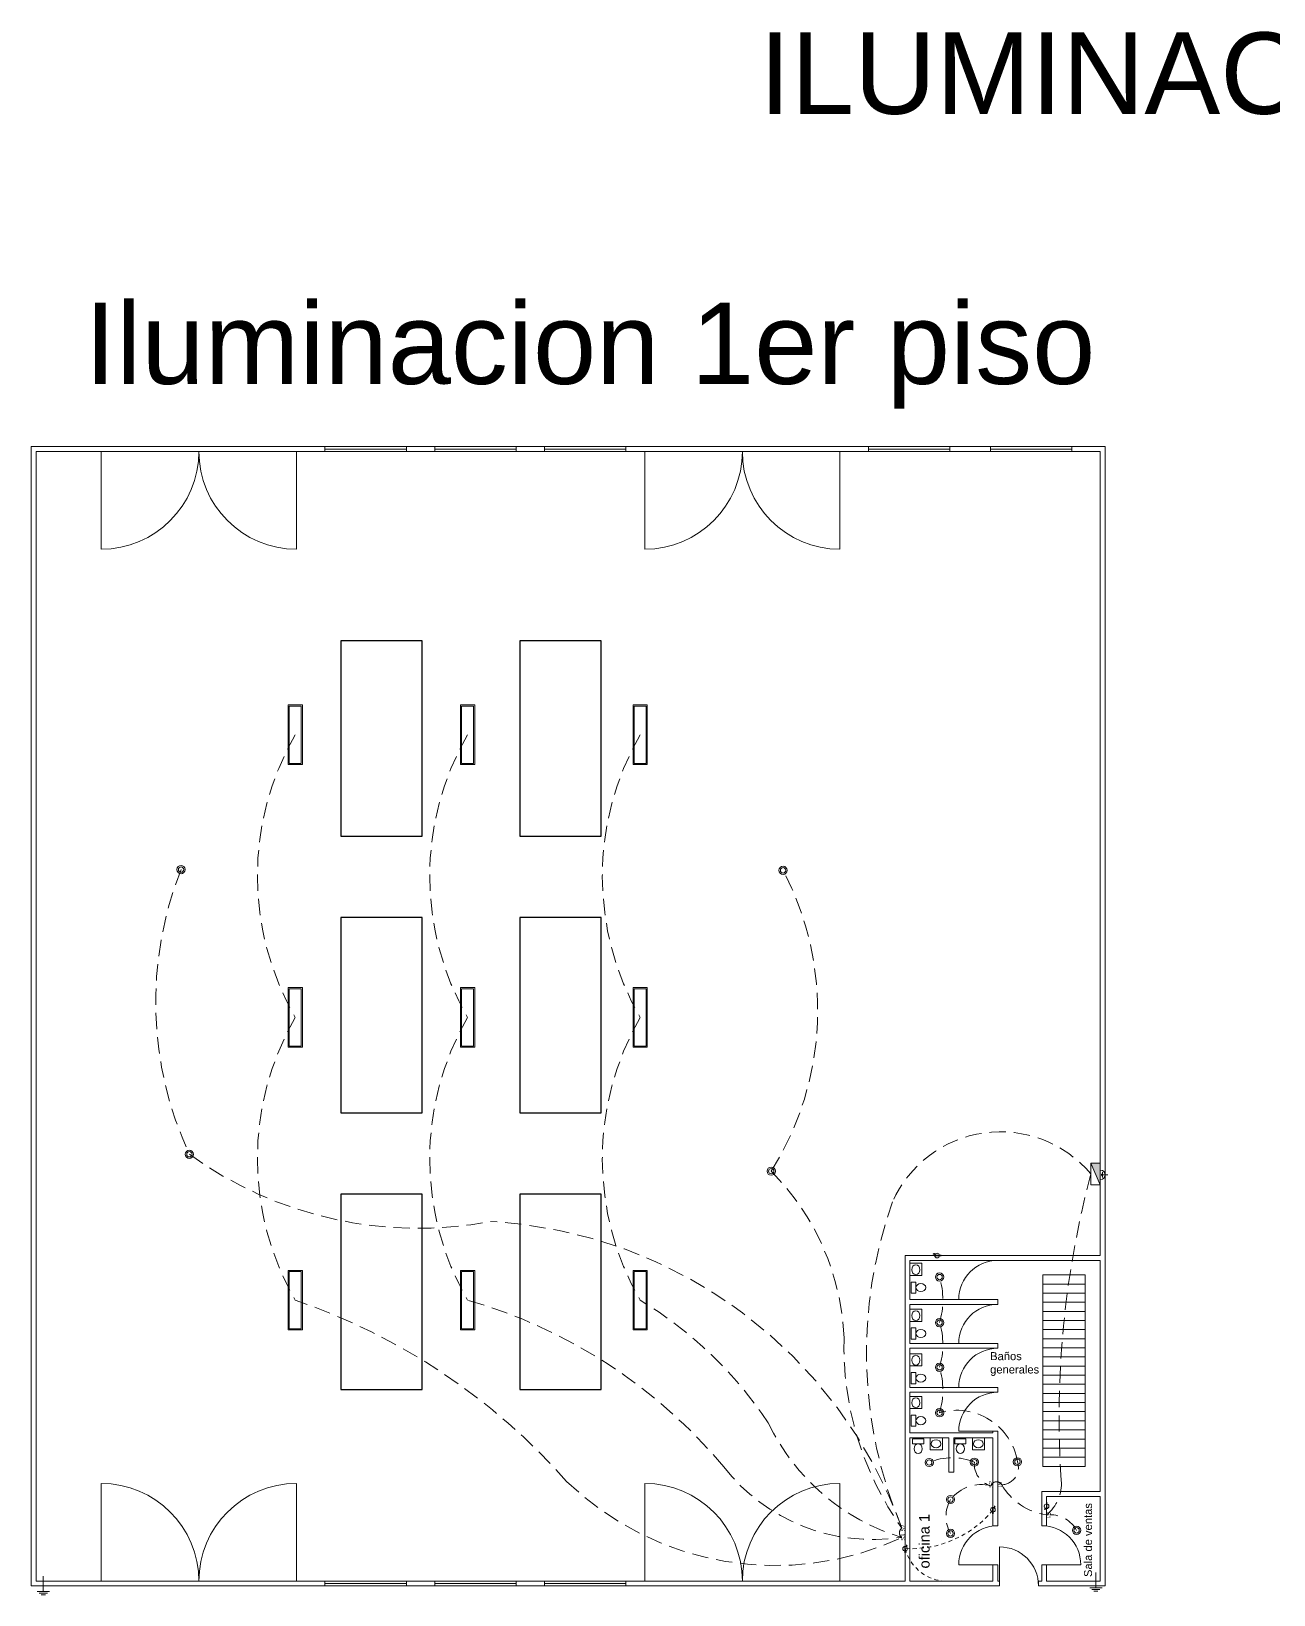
# Model space of a CAD drawing. Header units: millimetres. Extents: x -461 to 1315, y -154 to 152.
# Drawn here: x 655.55 to 693.73, y 28.59 to 76.62 of the extents above; entities that cross this region are included whole.
import ezdxf

# ---------------------------------------------------------------- set-up
doc = ezdxf.new("R2010")
doc.units = ezdxf.units.MM
doc.linetypes.add('DASHED', pattern=[0.75, 0.5, -0.25])
doc.linetypes.add('HIDDEN2', pattern=[0.1875, 0.125, -0.0625])
doc.layers.get('0').update_dxf_attribs({"lineweight": 13})
for name, color, linetype, lineweight in [('A-AREA', 7, 'Continuous', 5), ('A-DOOR', 251, 'Continuous', 13), ('A-FURN', 46, 'Continuous', 13), ('A-GLAZ', 2, 'Continuous', 15), ('A-WALL', 253, 'Continuous', 15), ('C-SSWR', 3, 'Continuous', 13), ('E-CABL', 201, 'HIDDEN2', 13), ('E-CONT', 222, 'DASHED', 13), ('E-GRND', 5, 'Continuous', 13), ('E-LITE', 40, 'Continuous', 13), ('E-LTNG', 40, 'Continuous', 13), ('S-STRS', 4, 'Continuous', 13)]:
    doc.layers.add(name, color=color, linetype=linetype, lineweight=lineweight)
doc.layers.add('C-TRAL', color=212, linetype='Continuous')
doc.styles.get("Standard").update_dxf_attribs({"font": 'arial.ttf'})

# ---------------------------------------------------------------- blocks, each defined once
blk = doc.blocks.new('RETIE-PANELLED18W')
at = {"lineweight": 5}
for radius in [28.2, 18.4]:
    blk.add_circle((1123, 1711), radius, dxfattribs=at)
blk = doc.blocks.new('RETIE-LUMINARIA30X120DE40W')
at = {"lineweight": 5}
for points in [[(1192.3, 1610.3), (1192.3, 1634.6), (1091, 1634.6), (1091, 1610.3)], [(1190.3, 1612.3), (1190.3, 1632.6), (1093, 1632.6), (1093, 1612.3)]]:
    blk.add_lwpolyline(points, close=True, dxfattribs=at)
blk = doc.blocks.new('RETIE-INTERRUPTORSENCILLO')
at = {"insert": (1124.1, 1538.8), "char_height": 18.61, "attachment_point": 1}
blk.add_mtext_dynamic_manual_height_columns('S2', width=368.964, gutter_width=93.1, heights=[0], dxfattribs=at)
blk = doc.blocks.new('RETIE-INTERRUPTORSENCILLOIND')
at = {"insert": (1125.5, 1500.3), "char_height": 2.5, "attachment_point": 1}
blk.add_mtext_dynamic_manual_height_columns('{\\H7.4448x;S1}', width=81.348, gutter_width=12.5, heights=[15.7], dxfattribs=at)
blk = doc.blocks.new('RETIE-INTERRUPTORTRIPLE')
at = {"insert": (1125.4, 1457.3), "char_height": 18.61, "attachment_point": 1}
blk.add_mtext_dynamic_manual_height_columns('S3', width=65.32, gutter_width=12.5, heights=[0], dxfattribs=at)
blk = doc.blocks.new('RETIE-Toma corriente monofásico')
h = blk.add_hatch(color=256)
h.dxf.hatch_style = 1
h.paths.add_polyline_path([(-177, 21), (-305, 21), (-305, 11), (-177, 11, -0.0148577)])
h.paths.add_polyline_path([(176, 21), (-177, 21, 0.0148577), (-177, 11), (177, 11)])
h.paths.add_polyline_path([(-178, -9), (-305, -9), (-305, -20), (-177, -20, -0.0148472)])
h.paths.add_polyline_path([(177, -9), (-178, -9, 0.0148472), (-177, -20), (177, -20)])
h = blk.add_hatch(color=256)
h.dxf.hatch_style = 1
h.paths.add_polyline_path([(155, -110), (155, -120), (286, -120), (286, -110)])
h.paths.add_polyline_path([(216, -190), (225, -190), (225, -120), (216, -120)])
for points in [[(176, 21), (-305, 21), (-305, 11), (177, 11)], [(177, -9), (-305, -9), (-305, -20), (177, -20)], [(155, -110), (286, -110), (286, -120), (155, -120)], [(216, -120), (225, -120), (225, -190), (216, -190)]]:
    blk.add_lwpolyline(points, close=True)
blk.add_circle((0, 0), 178)
blk = doc.blocks.new('*U121')
h = blk.add_hatch(color=256)
h.dxf.hatch_style = 1
h.paths.add_polyline_path([(-112.5, 0), (112.5, 0), (112.5, 98)])
blk.add_line((112.5, 98), (-112.5, 0))
blk.add_lwpolyline([(-112.5, 98), (112.5, 98), (112.5, 0), (-112.5, 0)], close=True)
blk = doc.blocks.new('RETIE - Tierra aislada')
for p, q in [((0, 0), (0, 20)), ((0, 0), (0, -20)), ((0, -20), (-20, -20)), ((0, -24), (-10, -24)), ((0, -28), (-5, -28)), ((0, -20), (20, -20)), ((0, -20), (0, -24)), ((0, -24), (10, -24)), ((0, -24), (0, -28)), ((0, -28), (5, -28))]:
    blk.add_line(p, q)
blk.add_arc((0, -35), 35, 0, 180)
blk = doc.blocks.new('*U299')
for p, q in [((0, 0), (0, -54.6)), ((-21.9, -54.6), (21.9, -54.6)), ((-14.6, -60.5), (14.6, -60.5)), ((-7.3, -66.3), (7.3, -66.3))]:
    blk.add_line(p, q)

msp = doc.modelspace()

# ---------------------------------------------------------------- linework, layer by layer
at = {"layer": 'A-DOOR'}
for p, q in [((657.7, 63.71), (657.7, 60.71)), ((663.7, 63.71), (663.7, 60.71)), ((674.4, 63.71, 0.038), (674.4, 60.71, 0.038)), ((677.4, 63.71, 0.038), (677.4, 63.71, -2.962)), ((680.4, 63.71), (680.4, 60.71)), ((685.25, 37.66), (684.05, 37.66)), ((685.25, 36.31), (684.05, 36.31)), ((685.25, 34.96), (684.05, 34.96)), ((685.25, 33.61), (684.05, 33.61)), ((657.7, 29.01), (657.7, 32.01)), ((663.7, 29.01), (663.7, 32.01)), ((674.4, 29.01, 0.038), (674.4, 32.01, 0.038)), ((680.4, 29.01), (680.4, 32.01)), ((685.3, 28.86), (685.3, 30.06)), ((685.25, 29.51), (684.05, 29.51)), ((686.6, 29.51), (687.8, 29.51)), ((663.7, 29.01), (664.573, 29.01, 0.045))]:
    msp.add_line(p, q, dxfattribs=at)
for centre, radius, start, end in [((657.7, 63.71), 3, 270, 0), ((663.7, 63.71), 3, 180, 270), ((674.4, 63.71, 0.038), 3, 270, 0), ((680.4, 63.71), 3, 180, 270), ((685.25, 37.66), 1.2, 90, 180), ((685.25, 36.31), 1.2, 90, 180), ((685.25, 34.96), 1.2, 90, 180), ((685.25, 33.61), 1.2, 90, 180), ((657.7, 29.01), 3, 0, 90), ((663.7, 29.01), 3, 90, 180), ((674.4, 29.01, 0.038), 3, 0, 90), ((680.4, 29.01), 3, 90, 180), ((685.25, 29.51), 1.2, 90, 180), ((686.6, 29.51), 1.2, 0, 90), ((685.3, 28.86), 1.2, 0, 90)]:
    msp.add_arc(centre, radius, start, end, dxfattribs=at)
at = {"layer": 'A-FURN'}
for p, q in [((682.915, 38.771), (682.55, 38.771)), ((682.915, 38.398), (682.915, 38.771)), ((682.55, 38.398), (682.915, 38.398)), ((682.915, 37.36), (682.55, 37.36)), ((682.55, 36.988), (682.915, 36.988)), ((682.915, 36.988), (682.915, 37.36)), ((682.915, 35.99), (682.55, 35.99)), ((682.55, 35.617), (682.915, 35.617)), ((682.915, 35.617), (682.915, 35.99)), ((682.915, 34.682), (682.55, 34.682)), ((682.915, 34.31), (682.915, 34.682)), ((682.55, 34.31), (682.915, 34.31)), ((683.174, 33.41), (683.174, 33.045)), ((683.546, 33.045), (683.546, 33.41)), ((684.472, 33.41), (684.472, 33.045)), ((684.844, 33.045), (684.844, 33.41)), ((683.174, 33.045), (683.546, 33.045)), ((684.472, 33.045), (684.844, 33.045))]:
    msp.add_line(p, q, dxfattribs=at)
at = {"layer": 'A-GLAZ'}
for p, q in [((663.7, 63.71), (663.7, 63.71)), ((663.7, 63.71), (663.7, 63.71)), ((663.7, 63.71), (663.7, 63.71)), ((664.575, 63.86, 0), (664.575, 63.71, -0.023)), ((664.575, 63.86, 0), (667.075, 63.86, -0.023)), ((664.575, 63.785, -0.011), (667.075, 63.785, -0.011)), ((664.575, 63.71, -0.023), (667.075, 63.71, -0.023)), ((667.075, 63.86, -0.023), (667.075, 63.71, -0.023)), ((667.95, 63.86, 0), (667.95, 63.71, -0.023)), ((667.95, 63.86, 0), (670.45, 63.86, -0.023)), ((667.95, 63.785, -0.011), (670.45, 63.785, -0.011)), ((667.95, 63.71, -0.023), (670.45, 63.71, -0.023)), ((670.45, 63.86, -0.023), (670.45, 63.71, -0.023)), ((671.325, 63.86, -0.024), (671.325, 63.71, -0.047)), ((671.325, 63.86, -0.024), (673.825, 63.86, -0.047)), ((671.325, 63.785, -0.035), (673.825, 63.785, -0.035)), ((671.325, 63.71, -0.047), (673.825, 63.71, -0.047)), ((673.825, 63.86, -0.047), (673.825, 63.71, -0.047)), ((681.28, 63.71), (681.28, 63.86)), ((681.28, 63.86, -0.001), (683.78, 63.86, -0.024)), ((681.28, 63.785, -0.013), (683.78, 63.785, -0.013)), ((681.28, 63.71, -0.024), (683.78, 63.71, -0.024)), ((683.78, 63.86, -0.024), (683.78, 63.71, -0.024)), ((685.03, 63.71), (685.03, 63.86)), ((685.03, 63.86, -0.001), (687.53, 63.86, -0.024)), ((685.03, 63.785, -0.013), (687.53, 63.785, -0.013)), ((685.03, 63.71, -0.024), (687.53, 63.71, -0.024)), ((687.53, 63.86, -0.024), (687.53, 63.71, -0.024)), ((664.575, 29.01, 0.023), (664.575, 28.86)), ((664.575, 29.01, 0.023), (667.075, 29.01)), ((664.575, 28.935, 0.011), (667.075, 28.935, 0.011)), ((664.575, 28.86), (667.075, 28.86)), ((667.075, 29.01), (667.075, 28.86)), ((667.95, 29.01, 0.023), (667.95, 28.86)), ((667.95, 29.01, 0.023), (670.45, 29.01)), ((667.95, 28.935, 0.011), (670.45, 28.935, 0.011)), ((667.95, 28.86), (670.45, 28.86)), ((670.45, 29.01), (670.45, 28.86)), ((671.325, 29.01, -0.001), (671.325, 28.86, -0.024)), ((671.325, 29.01, -0.001), (673.825, 29.01, -0.024)), ((671.325, 28.935, -0.013), (673.825, 28.935, -0.013)), ((671.325, 28.86, -0.024), (673.825, 28.86, -0.024)), ((673.825, 29.01, -0.024), (673.825, 28.86, -0.024))]:
    msp.add_line(p, q, dxfattribs=at)
at = {"layer": 'A-WALL'}
for p, q in [((688.55, 63.86), (655.55, 63.86)), ((655.55, 63.86), (655.55, 28.86)), ((655.55, 63.86), (655.7, 63.86)), ((688.4, 63.71), (655.7, 63.71)), ((655.7, 63.71), (655.7, 29.01)), ((688.4, 39.01), (688.4, 63.71)), ((688.55, 28.86), (688.55, 63.86)), ((682.4, 29.01), (682.4, 39.01)), ((682.4, 39.01), (688.4, 39.01)), ((682.4, 39.01), (682.4, 38.86)), ((682.4, 39.01), (682.55, 39.01)), ((682.55, 38.86), (688.4, 38.86)), ((682.55, 38.86), (682.55, 37.66)), ((688.4, 31.76), (688.4, 38.86)), ((685.25, 37.66), (682.55, 37.66)), ((682.55, 37.51), (682.55, 36.31)), ((685.25, 37.51), (682.55, 37.51)), ((685.25, 37.51), (685.25, 37.66)), ((685.25, 36.31), (682.55, 36.31)), ((682.55, 36.16), (682.55, 34.96)), ((685.25, 36.16), (682.55, 36.16)), ((685.25, 36.16), (685.25, 36.31)), ((685.25, 34.96), (682.55, 34.96)), ((682.55, 34.81), (682.55, 34.01)), ((685.25, 34.81), (682.55, 34.81)), ((682.55, 34.735), (682.55, 34.71)), ((685.25, 34.81), (685.25, 34.96)), ((682.55, 33.86), (682.55, 34.01)), ((682.55, 33.86), (682.55, 33.56)), ((682.55, 33.56), (682.55, 33.86)), ((682.55, 33.86), (682.55, 33.56)), ((682.55, 33.56), (685.075, 33.56)), ((682.55, 33.41), (682.55, 31.16)), ((683.75, 33.41), (682.55, 33.41)), ((682.55, 29.01), (682.55, 33.41)), ((682.55, 33.41), (682.55, 32.51)), ((683.75, 32.66), (683.75, 33.41)), ((685.1, 33.41), (683.9, 33.41)), ((683.9, 32.66), (683.9, 33.41)), ((685.075, 33.56), (685.1, 33.56)), ((685.1, 33.56), (685.1, 33.61)), ((685.1, 33.61), (685.25, 33.61)), ((685.1, 33.585), (685.1, 33.61)), ((685.1, 33.41), (685.1, 32.51)), ((685.25, 32.51), (685.25, 33.61)), ((683.75, 32.66), (683.75, 32.51)), ((683.75, 32.51), (683.75, 32.36)), ((683.75, 32.36), (683.9, 32.36)), ((683.9, 32.66), (683.9, 32.51)), ((683.9, 32.51), (683.9, 32.36)), ((685.1, 30.71), (685.1, 32.51)), ((685.1, 32.51), (685.1, 30.71)), ((685.25, 32.51), (685.25, 30.71)), ((686.6, 31.61), (686.6, 31.76)), ((686.6, 31.76), (688.4, 31.76)), ((686.6, 31.76), (686.75, 31.76)), ((686.6, 31.31), (686.6, 31.61)), ((686.6, 31.31), (686.6, 30.71)), ((686.75, 31.61), (688.4, 31.61)), ((686.75, 31.01), (686.75, 31.61)), ((688.4, 31.16), (688.4, 31.61)), ((682.55, 31.01), (682.55, 29.01)), ((686.75, 31.01), (686.75, 30.71)), ((688.4, 31.01), (688.4, 31.16)), ((688.4, 29.01), (688.4, 31.01)), ((685.25, 30.71), (685.1, 30.71)), ((686.6, 30.71), (686.75, 30.71)), ((685.1, 29.01), (685.1, 29.51)), ((685.1, 29.51), (685.1, 29.01)), ((685.25, 29.51), (685.1, 29.51)), ((685.25, 29.51), (685.25, 29.01)), ((686.6, 29.01), (686.6, 29.51)), ((686.6, 29.51), (686.75, 29.51)), ((686.75, 29.51), (686.75, 29.01)), ((655.55, 28.86), (685.3, 28.86)), ((663.913, 29.01), (655.7, 29.01)), ((663.913, 29.01), (682.4, 29.01)), ((682.55, 29.01), (685.1, 29.01)), ((685.25, 29.01), (685.3, 29.01)), ((685.3, 29.01), (685.25, 29.01)), ((685.25, 29.01), (685.3, 29.01)), ((685.25, 29.01), (685.3, 29.01)), ((685.3, 29.01), (685.3, 28.86)), ((686.5, 29.01), (686.6, 29.01)), ((686.6, 29.01), (686.5, 29.01)), ((686.6, 29.01), (686.5, 29.01)), ((686.5, 29.01), (686.5, 28.86)), ((686.5, 28.86), (688.55, 28.86)), ((686.75, 29.01), (688.4, 29.01)), ((688.4, 29.01), (686.75, 29.01)), ((688.4, 29.01), (686.75, 29.01))]:
    msp.add_line(p, q, dxfattribs=at)
at = {"layer": 'C-SSWR'}
for points in [[(682.585, 37.854), (682.735, 37.854), (682.735, 38.197), (682.585, 38.197)], [(682.585, 36.444), (682.735, 36.444), (682.735, 36.787), (682.585, 36.787)], [(682.585, 35.073), (682.735, 35.073), (682.735, 35.416), (682.585, 35.416)], [(682.585, 33.766), (682.735, 33.766), (682.735, 34.109), (682.585, 34.109)], [(682.63, 33.375), (682.63, 33.225), (682.973, 33.225), (682.973, 33.375)], [(683.928, 33.375), (683.928, 33.225), (684.271, 33.225), (684.271, 33.375)]]:
    msp.add_lwpolyline(points, close=True, dxfattribs=at)
for centre, major_axis in [((682.732, 38.576), (0, 0.15)), ((682.885, 38.026), (-0.15, 0)), ((682.732, 37.166), (0, 0.15)), ((682.885, 36.616), (-0.15, 0)), ((682.732, 35.795), (0, 0.15)), ((682.885, 35.245), (-0.15, 0)), ((682.732, 34.488), (0, 0.15)), ((682.885, 33.938), (-0.15, 0)), ((682.802, 33.075), (0, 0.15)), ((683.352, 33.228), (0.15, 0)), ((684.1, 33.075), (0, 0.15)), ((684.65, 33.228), (0.15, 0))]:
    msp.add_ellipse(centre, major_axis=major_axis, ratio=0.833333, dxfattribs=at)
at = {"layer": 'C-TRAL'}
for p, q in [((667.561, 57.897, 0.046), (665.061, 57.897, 0.046)), ((665.061, 57.897, 0.046), (665.061, 51.897, 0.046)), ((667.561, 51.897, 0.046), (667.561, 57.897, 0.046)), ((673.061, 57.897, 0.046), (670.561, 57.897, 0.046)), ((670.561, 57.897, 0.046), (670.561, 51.897, 0.046)), ((673.061, 51.897, 0.046), (673.061, 57.897, 0.046)), ((665.061, 51.897, 0.046), (667.561, 51.897, 0.046)), ((670.561, 51.897, 0.046), (673.061, 51.897, 0.046)), ((667.561, 49.397, 0.023), (665.061, 49.397, 0.023)), ((665.061, 49.397, 0.023), (665.061, 43.397, 0.023)), ((667.561, 43.397, 0.023), (667.561, 49.397, 0.023)), ((673.061, 49.397, 0.023), (670.561, 49.397, 0.023)), ((670.561, 49.397, 0.023), (670.561, 43.397, 0.023)), ((673.061, 43.397, 0.023), (673.061, 49.397, 0.023)), ((665.061, 43.397, 0.023), (667.561, 43.397, 0.023)), ((670.561, 43.397, 0.023), (673.061, 43.397, 0.023)), ((667.561, 40.897), (665.061, 40.897)), ((665.061, 40.897), (665.061, 34.897)), ((667.561, 34.897), (667.561, 40.897)), ((673.061, 40.897), (670.561, 40.897)), ((670.561, 40.897), (670.561, 34.897)), ((673.061, 34.897), (673.061, 40.897)), ((665.061, 34.897), (667.561, 34.897)), ((670.561, 34.897), (673.061, 34.897))]:
    msp.add_line(p, q, dxfattribs=at)
at = {"layer": 'E-CABL'}
for centre, radius, start, end in [((682.564, 33.312), 3.31, 267.2923, 319.7718), ((683.711, 30.358), 1.358, 195.0542, 262.8341)]:
    msp.add_arc(centre, radius, start, end, dxfattribs=at)
at = {"layer": 'E-CONT'}
for points in [[(663.662, 55.011, 0.267949), (663.662, 46.325, 0.267949), (663.662, 37.639, -0.130269), (672.001, 32.071, 0.309607), (682.301, 30.346)], [(668.956, 55.011, 0.267949), (668.956, 46.325, 0.267949), (668.956, 37.639, -0.150529), (676.828, 32.518, 0.27123), (682.278, 30.353)], [(674.261, 55.011, 0.267949), (674.261, 46.325, 0.267949), (674.261, 37.639, -0.110389), (678.197, 33.869, 0.210101), (682.301, 30.346)], [(660.153, 50.867, 0.206278), (660.409, 42.121, 0.206219), (669.663, 40.057, -0.30166), (682.301, 30.637)], [(678.653, 50.844, -0.267949), (678.288, 41.601, -0.188012), (680.524, 36.48, 0.162544), (682.301, 30.637)], [(688.109, 41.516, 0.553944), (682.017, 40.663, 0.187335), (682.301, 30.637)], [(685.037, 31.934, -0.651929), (685.37, 31.97, 0.230782), (686.745, 31.042, 0.248923), (687.199, 32.102, -0.081799), (688.109, 41.516)]]:
    msp.add_lwpolyline(points, format="xyb", dxfattribs=at)
for centre, radius, start, end in [((681.092, 37.647), 2.469, 343.5781, 16.4219), ((681.092, 36.274), 2.469, 343.5781, 16.4219), ((681.092, 34.878), 2.469, 343.5781, 16.4219), ((683.994, 32.372), 1.884, 9.1777, 106.4239), ((683.85, 31.056), 1.745, 67.0572, 113.9091), ((685.223, 32.604), 0.695, 175.1087, 254.465), ((685.353, 32.499), 0.53, 271.8196, 19.1128), ((684.736, 30.781), 1.192, 75.3797, 142.0199), ((684.698, 30.994), 1.041, 150.0328, 210.0328), ((686.86, 30.125), 0.924, 28.6542, 90.7064), ((682.411, 30.492), 0.183, 127.2194, 232.7806)]:
    msp.add_arc(centre, radius, start, end, dxfattribs=at)
at = {"layer": 'S-STRS'}
for p, q in [((687.934, 38.414), (686.634, 38.414)), ((686.634, 38.414), (686.634, 32.534)), ((686.634, 38.134), (687.934, 38.134)), ((687.934, 32.534), (687.934, 38.414)), ((687.934, 37.854), (686.634, 37.854)), ((686.634, 37.574), (687.934, 37.574)), ((687.934, 37.574), (687.934, 37.294)), ((687.934, 37.294), (686.634, 37.294)), ((686.634, 37.014), (687.934, 37.014)), ((687.934, 36.734), (686.634, 36.734)), ((686.634, 36.454), (687.934, 36.454)), ((687.934, 36.174), (686.634, 36.174)), ((686.634, 35.894), (687.934, 35.894)), ((687.934, 35.614), (686.634, 35.614)), ((686.634, 35.334), (687.934, 35.334)), ((687.934, 35.054), (686.634, 35.054)), ((686.634, 34.774), (687.934, 34.774)), ((687.934, 34.494), (686.634, 34.494)), ((686.634, 34.214), (687.934, 34.214)), ((687.934, 33.934), (686.634, 33.934)), ((686.634, 33.654), (687.934, 33.654)), ((687.934, 33.374), (686.634, 33.374)), ((686.634, 33.094), (687.934, 33.094)), ((687.934, 32.814), (686.634, 32.814)), ((686.634, 32.534), (687.934, 32.534))]:
    msp.add_line(p, q, dxfattribs=at)

# ---------------------------------------------------------------- block references
at = {"layer": 'E-GRND', "xscale": 0.004077347847357617, "yscale": 0.004077347847357617, "zscale": 0.004077347847357617, "rotation": 270}
msp.add_blockref('RETIE - Tierra aislada', (688.55, 41.49), dxfattribs=at)
at = {"layer": 'E-GRND', "xscale": 0.008603423977728217, "yscale": 0.008603423977728217, "zscale": 0.008603423977728217}
for p in [(655.92, 29.16), (688.264, 29.274)]:
    msp.add_blockref('*U299', p, dxfattribs=at)
at = {"layer": 'E-LITE'}
for name, p, xscale, yscale, zscale, rotation in [('RETIE-LUMINARIA30X120DE40W', (634.34, 75.642), 0.01807222282538233, 0.01807222282538233, 0.01807222282538233, 270), ('RETIE-LUMINARIA30X120DE40W', (639.634, 75.642), 0.01807222282538233, 0.01807222282538233, 0.01807222282538233, 270), ('RETIE-LUMINARIA30X120DE40W', (644.939, 75.642), 0.01807222282538233, 0.01807222282538233, 0.01807222282538233, 270), ('RETIE-LUMINARIA30X120DE40W', (634.34, 66.957), 0.01807222282538233, 0.01807222282538233, 0.01807222282538233, 270), ('RETIE-LUMINARIA30X120DE40W', (639.634, 66.957), 0.01807222282538233, 0.01807222282538233, 0.01807222282538233, 270), ('RETIE-LUMINARIA30X120DE40W', (644.939, 66.957), 0.01807222282538233, 0.01807222282538233, 0.01807222282538233, 270), ('*U121', (688.4, 41.516), 0.002964073099707643, 0.002964073099707643, 0.002964073099707643, 90.00000000000001), ('RETIE-Toma corriente monofásico', (683.384, 39.01), 0.0004064626554676976, 0.0004064626554676976, 0.0004064626554676976, 180), ('RETIE-LUMINARIA30X120DE40W', (634.34, 58.271), 0.01807222282538233, 0.01807222282538233, 0.01807222282538233, 270), ('RETIE-LUMINARIA30X120DE40W', (639.634, 58.271), 0.01807222282538233, 0.01807222282538233, 0.01807222282538233, 270), ('RETIE-LUMINARIA30X120DE40W', (644.939, 58.271), 0.01807222282538233, 0.01807222282538233, 0.01807222282538233, 270), ('RETIE-Toma corriente monofásico', (685.1, 31.2), 0.0004064626554676976, 0.0004064626554676976, 0.0004064626554676976, 90.00000000000001), ('RETIE-Toma corriente monofásico', (686.75, 31.31), 0.0004064626554676976, 0.0004064626554676976, 0.0004064626554676976, 270), ('RETIE-Toma corriente monofásico', (682.4, 30.005), 0.0004064626554676976, 0.0004064626554676976, 0.0004064626554676976, 89.99999999999999)]:
    msp.add_blockref(name, p, dxfattribs=dict(at, xscale=xscale, yscale=yscale, zscale=zscale, rotation=rotation))
at = {"layer": 'E-LITE', "xscale": 0.00448846850668834, "yscale": 0.00448846850668834, "zscale": 0.00448846850668834}
for p in [(655.112, 43.188), (673.611, 43.165), (655.367, 34.441), (673.247, 33.922), (678.42, 30.67), (678.42, 29.27), (678.42, 27.897), (678.42, 26.5), (678.102, 24.972), (679.49, 24.983), (680.813, 24.994), (678.756, 23.835), (678.756, 22.794), (682.63, 22.889)]:
    msp.add_blockref('RETIE-PANELLED18W', p, dxfattribs=at)
at = {"layer": 'E-LTNG'}
for name, p, xscale, yscale, zscale, rotation in [('RETIE-INTERRUPTORSENCILLO', (694.979, 24.568), 0.00649951192848604, 0.00649951192848604, 0.00649951192848604, 90.00000000000001), ('RETIE-INTERRUPTORSENCILLOIND', (675.623, 39.377), 0.006496466994695551, 0.006496466994695551, 0.006496466994695551, 269.9999999999964), ('RETIE-INTERRUPTORSENCILLOIND', (677.123, 38.447), 0.006496466994695551, 0.006496466994695551, 0.006496466994695551, 270), ('RETIE-INTERRUPTORSENCILLO', (692.279, 23.232), 0.00649951192848604, 0.00649951192848604, 0.00649951192848604, 90.00000000000001), ('RETIE-INTERRUPTORTRIPLE', (691.594, 23.056), 0.006393150550811123, 0.006393150550811123, 0.006393150550811123, 90.00000000000001)]:
    msp.add_blockref(name, p, dxfattribs=dict(at, xscale=xscale, yscale=yscale, zscale=zscale, rotation=rotation))

# ---------------------------------------------------------------- texts
at = {"layer": 'A-AREA', "char_height": 2.5, "attachment_point": 1}
for s, insert in [('ILUMINACION 110', (677.921, 76.584)), ('Iluminacion 1er piso', (657.189, 68.286))]:
    msp.add_mtext_dynamic_manual_height_columns(s, width=43.74055, gutter_width=12.5, heights=[0], dxfattribs=dict(at, insert=insert))
at = {"layer": 'A-WALL', "insert": (685.014, 36.042), "char_height": 0.24578, "attachment_point": 1}
msp.add_mtext_dynamic_manual_height_columns('Baños generales', width=2.32677, gutter_width=1.229, heights=[0], dxfattribs=at)
at = {"layer": 'A-WALL', "attachment_point": 1, "rotation": 90}
for s, width, gutter_width, insert, char_height in [('Sala de ventas', 2.32677, 1.229, (687.899, 29.134), 0.24578), ('oficina 1', 1.93173, 1.615, (682.831, 29.395), 0.3231)]:
    msp.add_mtext_dynamic_manual_height_columns(s, width=width, gutter_width=gutter_width, heights=[0], dxfattribs=dict(at, insert=insert, char_height=char_height))

doc.saveas('drawing.dxf')
